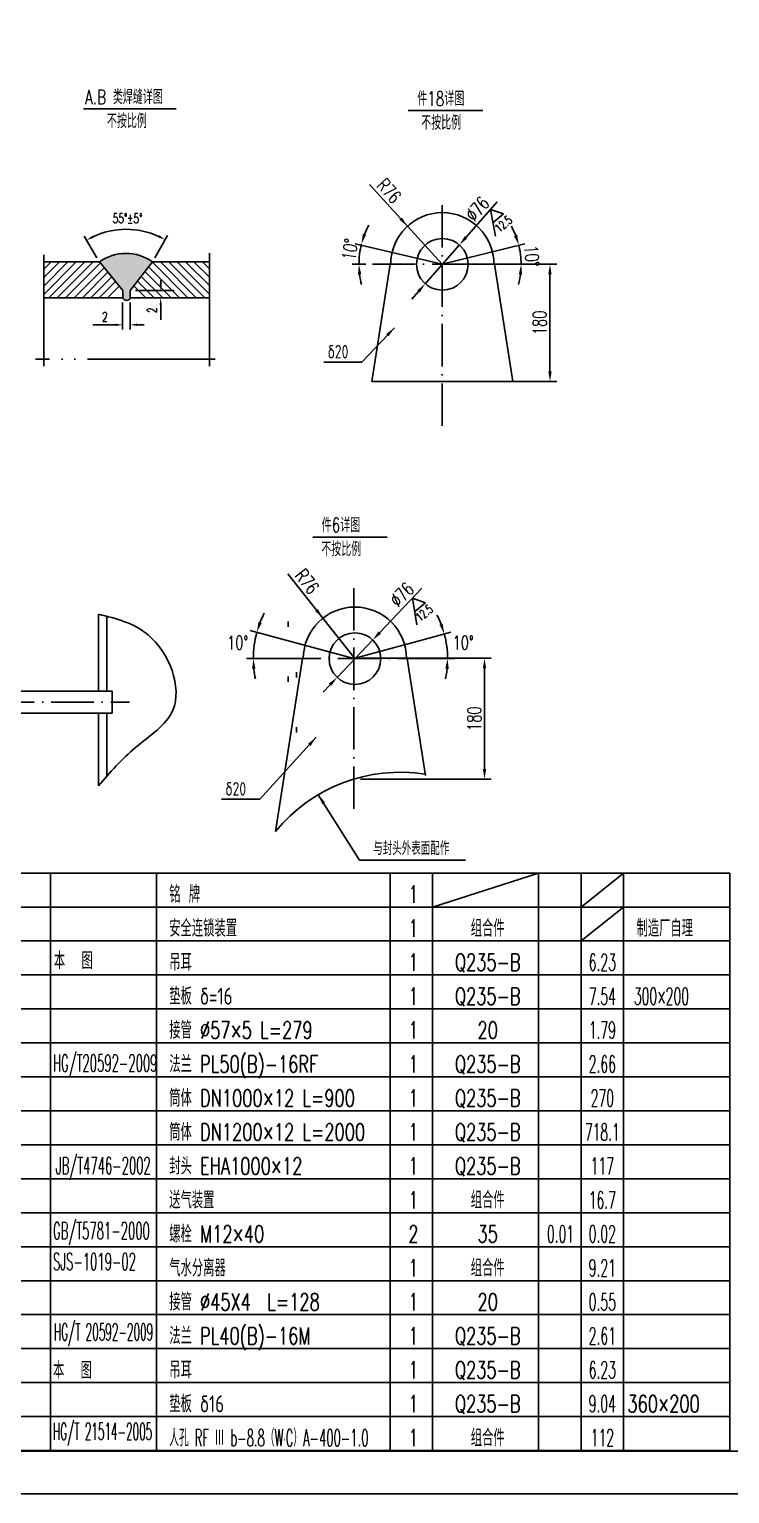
# Model space of a CAD drawing. Extents: x -763 to 9737, y -3901 to 3524.
# Drawn here: x 5300 to 7362, y -3901 to 410 of the extents above; entities that cross this region are included whole.
import ezdxf
from ezdxf.enums import TextEntityAlignment as Align

# ---------------------------------------------------------------- set-up
doc = ezdxf.new("R2010")
doc.units = 0
doc.header["$LTSCALE"] = 12.5
for name, pattern in [('DASHDOT-M', [36, 30, -3, 0, -3]), ('DASHDOT-S', [14, 10, -2, 0, -2]), ('DIVIDE-M', [39, 30, -3, 0, -3, 0, -3])]:
    doc.linetypes.add(name, pattern=pattern)
doc.layers.get('0').update_dxf_attribs({"linetype": 'CONTINUOUS'})
for name, color, linetype in [('CDR_DEFSET', 7, 'CONTINUOUS'), ('CDR_DIM', 7, 'CONTINUOUS'), ('CDR_DWG1', 4, 'CONTINUOUS'), ('CDR_DWG3', 1, 'DASHDOT-M'), ('CDR_TEXT', 7, 'CONTINUOUS')]:
    doc.layers.add(name, color=color, linetype=linetype)
doc.styles.add('HZ', font='ROMANS.shx', dxfattribs={"width": 0.7, "height": 50, "bigfont": 'HZ.shx'})
doc.dimstyles.get("Standard").update_dxf_attribs({"dimtxt": 2, "dimasz": 3, "dimexe": 2, "dimexo": 2, "dimtad": 1, "dimdec": 4, "dimrnd": 1, "dimtxsty": 'STANDARD', "dimcen": 2.5, "dimazin": 3, "dimtfac": 1, "dimtdec": 4, "dimtmove": 0, "dimatfit": 3, "dimtolj": 1, "dimtzin": 0})

# ---------------------------------------------------------------- blocks, each defined once
blk = doc.blocks.new('MLF')
for p, q in [((180, 8), (0, 8)), ((145, 8), (145, 0))]:
    blk.add_line(p, q)
at = {"color": 4}
for p, q in [((0, 8), (0, 0)), ((20, 8), (20, 0)), ((45, 8), (45, 0)), ((100, 8), (100, 0)), ((110, 8), (110, 0)), ((135, 8), (135, 0)), ((155, 8), (155, 0)), ((180, 8), (180, 0))]:
    blk.add_line(p, q, dxfattribs=at)

msp = doc.modelspace()

# ---------------------------------------------------------------- hatches: boundary and pattern name
at = {"layer": 'CDR_DWG1'}
msp.add_hatch(color=0, dxfattribs=at).paths.add_polyline_path([(5506.2, -275.2), (5575.5, -359.5), (5575.5, -381, 0.705271), (5597.2, -381), (5596.5, -381), (5596.5, -359.5), (5662.7, -275.2, 0.319)])

# ---------------------------------------------------------------- linework, layer by layer
at = {"color": 7, "linetype": 'CONTINUOUS'}
for p, q in [((5459.8, 174.9), (5732.1, 174.9)), ((6415.7, 170.1), (6635.2, 170.1)), ((5461.3, -199.2), (5499.1, -263.1)), ((5707.3, -197.8), (5669.7, -263.1)), ((5686.7, -350.2), (5686.7, -329.2)), ((5612.8, -359.8), (5726.5, -359.8)), ((5574.8, -395), (5574.8, -474.5)), ((5596.5, -395), (5596.5, -474.5)), ((5686.7, -402), (5686.7, -445.3)), ((5553.8, -460.5), (5486.5, -460.5)), ((5617.5, -460.5), (5638.5, -460.5)), ((6134.3, -1085.2), (6353.9, -1085.2))]:
    msp.add_line(p, q, dxfattribs=at)
at = {"color": 3, "linetype": 'DIVIDE-M'}
for p, q in [((5342.7, -254.1), (5342.7, -582.1)), ((5830, -250), (5830, -582.2)), ((5846.7, -561.4), (5317.8, -561.4))]:
    msp.add_line(p, q, dxfattribs=at)
at = {"color": 4, "linetype": 'CONTINUOUS'}
for p, q in [((5342.7, -275.2), (5506.2, -275.2)), ((5575.5, -359.5), (5506.2, -275.2)), ((5596.5, -359.5), (5662.7, -275.2)), ((5662.7, -275.2), (5830, -275.2)), ((5342.7, -381), (5575.5, -381)), ((5575.5, -381), (5575.5, -359.5)), ((5575.5, -381), (5575.6, -381)), ((5596.5, -381), (5596.5, -359.5)), ((5596.5, -381), (5830, -381))]:
    msp.add_line(p, q, dxfattribs=at)
at = {"color": 0, "linetype": 'CONTINUOUS'}
for p, q in [((5342.7, -371), (5438.4, -275.2)), ((5342.7, -346.2), (5413.7, -275.2)), ((5342.7, -321.5), (5388.9, -275.2)), ((5342.7, -296.7), (5364.2, -275.2)), ((5357.3, -381), (5463.2, -275.2)), ((5382.1, -381), (5487.9, -275.2)), ((5406.8, -381), (5508, -279.9)), ((5431.6, -381), (5520.3, -292.3)), ((5742.1, -381), (5651.1, -290)), ((5766.9, -381), (5662.3, -276.5)), ((5791.6, -381), (5685.8, -275.2)), ((5816.4, -381), (5710.5, -275.2)), ((5830, -369.9), (5735.3, -275.2)), ((5830, -345.2), (5760, -275.2)), ((5830, -320.4), (5784.8, -275.2)), ((5830, -295.7), (5809.5, -275.2)), ((5456.3, -381), (5531.5, -305.9)), ((5481.1, -381), (5542.6, -319.5)), ((5505.8, -381), (5553.8, -333.1)), ((5667.9, -381), (5618.5, -331.6)), ((5692.6, -381), (5629.3, -317.8)), ((5717.4, -381), (5640.2, -303.9)), ((5530.6, -381), (5565, -346.7)), ((5643.1, -381), (5607.6, -345.5))]:
    msp.add_line(p, q, dxfattribs=at)
msp.add_line((5112, -3774.3), (7362, -3774.3))
at = {"color": 7, "linetype": 'CONTINUOUS'}
msp.add_arc((5585.5, -409.4), 230.1, 65.3024, 115.3441, dxfattribs=at)
msp.add_spline([(5504, -1312.5), (5649.7, -1373.1), (5722.4, -1595.1), (5613.3, -1704.1), (5504, -1817.2)], degree=3)
for points in [[(5488.7, -204.5), (5485.4, -198.3), (5468.5, -211.3)], [(5680, -203.4), (5683.2, -197.2), (5700.3, -210)], [(5690.2, -338.4), (5683.2, -338.4), (5686.7, -359.4)], [(5690.2, -402), (5683.2, -402), (5686.7, -381)], [(5553.8, -464), (5553.8, -457), (5574.8, -460.5)], [(5617.5, -464), (5617.5, -457), (5596.5, -460.5)]]:
    msp.add_solid(points, dxfattribs=at)
at = {"layer": 'CDR_DEFSET'}
for p, q in [((6062.5, -1333.6), (6062.5, -1349.6)), ((6062.5, -1333.6), (6062.5, -1337.1)), ((6062.5, -1495.6), (6062.5, -1511.6)), ((6086.2, -1498.6), (6086.2, -1482.6)), ((6086.2, -1660.6), (6086.2, -1644.6)), ((6086.2, -1660.6), (6086.2, -1657.1))]:
    msp.add_line(p, q, dxfattribs=at)
at = {"layer": 'CDR_DIM'}
for p, q in [((6695.6, -134), (6657.9, -120.6)), ((6657.9, -120.6), (6672.4, -199.3)), ((6665.1, -159.9), (6695.6, -134)), ((6515.9, -282.3), (6259.8, -222.5)), ((6515.9, -282.3), (6759, -221.7)), ((6290.6, -282.3), (6250.5, -282.3)), ((6535.9, -282.3), (6852.8, -282.3)), ((6689.7, -282.3), (6767.9, -282.3)), ((6832.8, -312.3), (6832.8, -597.1)), ((6535.9, -627.1), (6852.8, -627.1)), ((6465.9, -1279.2), (6428.5, -1264.9)), ((6428.5, -1264.9), (6441.1, -1343.9)), ((6434.8, -1304.4), (6465.9, -1279.2)), ((6279.7, -1442), (6660.1, -1442)), ((6640.1, -1472), (6640.1, -1767.8)), ((6275.4, -1797.8), (6660.1, -1797.8)), ((6487, -2174.3), (6799.5, -2074.3)), ((6924.5, -2174.3), (7049.5, -2074.3)), ((6924.5, -2274.3), (7049.5, -2174.3))]:
    msp.add_line(p, q, dxfattribs=at)
msp.add_lwpolyline([(-763, -3901.4), (-763, 3523.6), (9737, 3523.6), (9737, -3901.4)], close=True, dxfattribs=at)
at = {"layer": 'CDR_DIM', "color": 4}
msp.add_lwpolyline([(-450.5, -3776.4), (-450.5, 3398.6), (9612, 3398.6), (9612, -3776.4)], close=True, dxfattribs=at)
at = {"layer": 'CDR_DIM'}
for radius, start, end in [(245.4, 151.9813, 158.9889), (232, 21.4173, 28.831), (245.4, 165.9965, 180), (232, 0, 14.0035), (245.4, 187.0076, 194.0152), (232, 345.1725, 352.5862)]:
    msp.add_arc((6515.9, -282.3), radius, start, end, dxfattribs=at)
for points in [[(6291.5, -195.8), (6282, -192.8), (6277.7, -222.9)], [(6736.6, -196.1), (6727.1, -199.1), (6741, -226.2)], [(6267.3, -312.6), (6277.3, -312), (6270.5, -282.3)], [(6741, -311.9), (6751, -312.6), (6747.9, -282.3)], [(6827.8, -312.3), (6837.8, -312.3), (6832.8, -282.3)], [(6827.8, -597.1), (6837.8, -597.1), (6832.8, -627.1)], [(6635.1, -1472), (6645.1, -1472), (6640.1, -1442)], [(6635.1, -1767.8), (6645.1, -1767.8), (6640.1, -1797.8)]]:
    msp.add_solid(points, dxfattribs=at)
at = {"layer": 'CDR_DWG1', "color": 0}
for p, q in [((6301.3, -47.2), (6413.4, -170.1)), ((6677.3, -98.4), (6585.8, -202.7)), ((6515.9, -282.3), (6413.4, -170.1)), ((6465.8, -339.4), (6566, -225.2)), ((6446, -362), (6426.2, -384.5))]:
    msp.add_line(p, q, dxfattribs=at)
at = {"layer": 'CDR_DWG1'}
for p, q in [((6362, -282.3), (6308.1, -627.1)), ((6669.7, -282.3), (6723.7, -627.1)), ((6308.1, -627.1), (6723.7, -627.1)), ((5504, -1312.5), (5504, -1539.2)), ((5528, -1318.5), (5528, -1539.2)), ((6104.7, -1443.2), (6025.1, -1951.8)), ((6412.4, -1443.2), (6466.3, -1787.2)), ((5189.4, -1539.2), (5543.6, -1539.2)), ((5543.6, -1539.2), (5543.6, -1603.2)), ((5189.4, -1603.2), (5543.6, -1603.2)), ((5504, -1603.2), (5504, -1817.2)), ((5528, -1603.2), (5528, -1789.5))]:
    msp.add_line(p, q, dxfattribs=at)
for centre in [(6515.9, -282.3), (6258.6, -1443.2)]:
    msp.add_circle(centre, 76, dxfattribs=at)
for centre, radius, start, end in [((6515.9, -282.3), 152, 0, 180), ((6258.6, -1443.2), 152, 0, 180), ((6392.2, -2251.4), 473.8, 81.0776, 140.7757)]:
    msp.add_arc(centre, radius, start, end, dxfattribs=at)
at = {"layer": 'CDR_DWG1', "color": 0}
for centre, radius, start, end in [((5584.5, -385.4), 135.1, 54.6147, 125.3853), ((5586.4, -377.2), 11.5, 199.487, 340.2639)]:
    msp.add_arc(centre, radius, start, end, dxfattribs=at)
for points in [[(6396.9, -144.5), (6389.5, -151.3), (6413.4, -170.1)], [(6582.1, -199.4), (6589.6, -206), (6566, -225.2)], [(6442.2, -358.7), (6449.7, -365.3), (6465.8, -339.4)]]:
    msp.add_solid(points, dxfattribs=at)
at = {"layer": 'CDR_DWG3', "linetype": 'DASHDOT-S'}
for p, q in [((6515.9, -758), (6515.9, -107.8)), ((6310.6, -282.3), (6669.7, -282.3)), ((6255.4, -1235.4), (6255.4, -1896.4)), ((6033.3, -1443.2), (6446.9, -1443.2)), ((5189.4, -1571.2), (5595.1, -1571.2))]:
    msp.add_line(p, q, dxfattribs=at)
at = {"layer": 'CDR_DWG3', "color": 0, "linetype": 'CONTINUOUS'}
for p, q in [((6061.4, -1193.3), (6164.4, -1323.9)), ((6456, -1236.1), (6331.7, -1366.5)), ((6258.6, -1443.2), (6164.4, -1323.9)), ((6018.7, -1378.6), (5950.6, -1360)), ((6255.4, -1443.2), (6018.7, -1378.6)), ((6472.8, -1383.9), (6541, -1365.3)), ((6206.1, -1498.2), (6311, -1388.2)), ((6255.4, -1443.2), (6472.8, -1383.9)), ((6033.3, -1443.2), (5939.5, -1443.2)), ((6446.9, -1443.2), (6551.5, -1443.2)), ((6185.4, -1519.9), (6164.7, -1541.6))]:
    msp.add_line(p, q, dxfattribs=at)
for radius, start, end in [(295.9, 153.1183, 158.9292), (276.1, 21.4895, 27.719), (295.9, 164.74, 180), (276.1, 0, 15.26), (295.9, 185.8108, 191.6217), (276.1, 347.541, 353.7705)]:
    msp.add_arc((6255.4, -1443.2), radius, start, end, dxfattribs=at)
for points in [[(5984, -1338.4), (5974.5, -1335.2), (5969.9, -1365.3)], [(6149.8, -1297.2), (6141.9, -1303.4), (6164.4, -1323.9)], [(6328.1, -1363), (6335.3, -1369.9), (6311, -1388.2)], [(6517, -1340.5), (6507.5, -1343.6), (6521.7, -1370.5)], [(5956, -1473.4), (5966, -1472.9), (5959.5, -1443.2)], [(6524.8, -1472.9), (6534.8, -1473.4), (6531.5, -1443.2)], [(6181.8, -1516.5), (6189.1, -1523.4), (6206.1, -1498.2)]]:
    msp.add_solid(points, dxfattribs=at)

# ---------------------------------------------------------------- block references
at = {"xscale": 12.5, "yscale": 12.5, "zscale": 12.5}
for p in [(5112, -2174.3), (5112, -2274.3), (5112, -2374.3), (5112, -2474.3), (5112, -2574.3), (5112, -2674.3), (5112, -2774.3), (5112, -2874.3), (5112, -2974.3), (5112, -3074.3), (5112, -3174.3), (5112, -3274.3), (5112, -3374.3), (5112, -3474.3), (5112, -3574.3), (5112, -3674.3), (5112, -3774.3)]:
    msp.add_blockref('MLF', p, dxfattribs=at)

# ---------------------------------------------------------------- texts
at = {"color": 7, "linetype": 'CONTINUOUS', "style": 'HZ', "width": 0.7}
for s, height, p in [(' A.B 类焊缝详图', 42, (5443.9, 189.1)), ('件18详图', 42, (6442.1, 184.2)), ('不按比例', 42, (5528.6, 118.5)), ('不按比例', 42, (6453.7, 113.7)), ('55%%d', 28, (5545.2, -160.8)), ('%%p5%%d', 28, (5587.9, -161.1)), ('2', 28, (5513.9, -450.8)), ('件6详图', 42, (6160.8, -1071)), ('不按比例', 42, (6159.5, -1141.6))]:
    msp.add_text(s, height=height, dxfattribs=at).set_placement(p)
msp.add_text('2', height=28, rotation=90, dxfattribs=at).set_placement((5675.3, -425.7))
at = {"layer": 'CDR_DIM', "style": 'HZ', "width": 0.7}
for rotation, p in [(40.4364, (6704.2, -173.4)), (39.0786, (6470.6, -1318.7))]:
    msp.add_text('12.5', height=25, rotation=rotation, dxfattribs=at).set_placement(p, align=Align.CENTER)
at = {"layer": 'CDR_DIM', "char_height": 40, "attachment_point": 5, "style": 'HZ'}
for s, insert, rotation in [('\\A1;10°', (6244, -238.5), 80.8536), ('\\A1;10°', (6779.6, -257.9), 274.2853), ('\\A1;180', (6802.8, -454.7), 90), ('\\A1;180', (6610.1, -1619.9), 90)]:
    msp.add_mtext(s, dxfattribs=dict(at, insert=insert, rotation=rotation))
at = {"layer": 'CDR_DIM', "insert": (6239.4, -539.6), "char_height": 40, "attachment_point": 6, "style": 'HZ'}
msp.add_mtext('\\A1;δ20', dxfattribs=at)
at = {"layer": 'CDR_DWG1', "color": 0, "char_height": 40, "attachment_point": 5, "style": 'HZ'}
for s, insert, rotation in [('R76', (6359.3, -66.2), 312), ('∅76', (6618.9, -119.5), 49)]:
    msp.add_mtext(s, dxfattribs=dict(at, insert=insert, rotation=rotation))
at = {"layer": 'CDR_DWG3', "color": 0, "linetype": 'CONTINUOUS', "char_height": 40, "attachment_point": 5, "style": 'HZ'}
for s, insert, rotation in [('R76', (6117.9, -1216.4), 308), ('∅76', (6396.8, -1254.7), 46)]:
    msp.add_mtext(s, dxfattribs=dict(at, insert=insert, rotation=rotation))
at = {"layer": 'CDR_DWG3', "color": 0, "linetype": 'CONTINUOUS', "char_height": 40, "style": 'HZ'}
for s, insert, attachment_point in [('\\A1;10°', (5913.5, -1396.3), 5), ('\\A1;10°', (6577.4, -1395.8), 5), ('\\A1;δ20', (5938.3, -1826.7), 6), ('\\A1;与封头外表面配作', (6312.5, -2001.5), 4)]:
    msp.add_mtext(s, dxfattribs=dict(at, insert=insert, attachment_point=attachment_point))
at = {"layer": 'CDR_TEXT', "style": 'HZ'}
for s, width, p in [('铭 牌', 0.7, (5712, -2161.8)), ('安全连锁装置', 0.7, (5712, -2261.8)), ('本  图', 0.7, (5372.4, -2357)), ('吊耳', 0.7, (5712, -2361.8)), ('垫板 δ=16', 0.7, (5712, -2461.8)), ('接管 %%c57×5 L=279', 0.7, (5712, -2561.8)), ('HG/T20592-2009', 0.5, (5369.7, -2658.8)), ('法兰 PL50(B)-16RF', 0.7, (5712, -2661.8)), ('筒体 DN1000×12 L=900', 0.7, (5712, -2761.8)), ('筒体 DN1200×12 L=2000', 0.7, (5712, -2861.8)), ('JB/T4746-2002', 0.5, (5377.9, -2960.3)), ('封头 EHA1000×12', 0.7, (5712, -2961.8)), ('送气装置', 0.7, (5712, -3061.8)), ('GB/T5781-2000', 0.5, (5369.7, -3152.3)), ('螺栓 M12×40', 0.7, (5712, -3161.8)), ('SJS-1019-02', 0.5, (5369.7, -3243.1)), ('气水分离器', 0.7, (5712, -3261.8)), ('接管 %%c45X4  L=128', 0.7, (5712, -3361.8)), ('HG/T 20592-2009', 0.45, (5372.4, -3450.3)), ('法兰 PL40(B)-16M', 0.7, (5712, -3461.8)), ('本  图', 0.7, (5369.7, -3563)), ('吊耳', 0.7, (5712, -3561.8)), ('垫板 δ16', 0.7, (5712, -3661.8)), ('360×200', 0.7, (7060.9, -3661.8)), ('HG/T 21514-2005', 0.45, (5369.7, -3743.2)), ('人孔 RF Ⅲ b-8.8（W·C）A-400-1.0', 0.5, (5712, -3761.8))]:
    msp.add_text(s, height=50, dxfattribs=dict(at, width=width)).set_placement(p)
for s, width, p in [('1', 0.7, (6430.8, -2161.8)), ('1', 0.7, (6430.8, -2261.8)), ('组合件', 0.7, (6649.5, -2261.8)), ('制造厂自理', 0.7, (7170.8, -2261.8)), ('1', 0.7, (6430.8, -2361.8)), ('Q235-B', 0.7, (6649.5, -2361.8)), ('6.23', 0.533333, (6987, -2361.8)), ('1', 0.7, (6430.8, -2461.8)), ('Q235-B', 0.7, (6649.5, -2461.8)), ('7.54', 0.533333, (6987, -2461.8)), ('300×200', 0.533333, (7161, -2461.8)), ('1', 0.7, (6430.8, -2561.8)), ('20', 0.7, (6649.5, -2561.8)), ('1.79', 0.533333, (6987, -2561.8)), ('1', 0.7, (6430.8, -2661.8)), ('Q235-B', 0.7, (6649.5, -2661.8)), ('2.66', 0.533333, (6987, -2661.8)), ('1', 0.7, (6430.8, -2761.8)), ('Q235-B', 0.7, (6649.5, -2761.8)), ('270', 0.533333, (6987, -2761.8)), ('1', 0.7, (6430.8, -2861.8)), ('Q235-B', 0.7, (6649.5, -2861.8)), ('718.1', 0.533333, (6987, -2861.8)), ('1', 0.7, (6430.8, -2961.8)), ('Q235-B', 0.7, (6649.5, -2961.8)), ('117', 0.533333, (6987, -2961.8)), ('1', 0.7, (6430.8, -3061.8)), ('组合件', 0.7, (6649.5, -3061.8)), ('16.7', 0.533333, (6987, -3061.8)), ('2', 0.7, (6430.8, -3161.8)), ('35', 0.7, (6649.5, -3161.8)), ('0.01', 0.533333, (6864, -3161.8)), ('0.02', 0.533333, (6987, -3161.8)), ('1', 0.7, (6430.8, -3261.8)), ('组合件', 0.7, (6649.5, -3261.8)), ('9.21', 0.533333, (6987, -3261.8)), ('1', 0.7, (6430.8, -3361.8)), ('20', 0.7, (6649.5, -3361.8)), ('0.55', 0.533333, (6987, -3361.8)), ('1', 0.7, (6430.8, -3461.8)), ('Q235-B', 0.7, (6649.5, -3461.8)), ('2.61', 0.533333, (6987, -3461.8)), ('1', 0.7, (6430.8, -3561.8)), ('Q235-B', 0.7, (6649.5, -3561.8)), ('6.23', 0.533333, (6987, -3561.8)), ('1', 0.7, (6430.8, -3661.8)), ('Q235-B', 0.7, (6649.5, -3661.8)), ('9.04', 0.533333, (6987, -3661.8)), ('组合件', 0.7, (6649.5, -3761.8)), ('1', 0.7, (6430.8, -3761.8)), ('112', 0.533333, (6987, -3761.8))]:
    msp.add_text(s, height=50, dxfattribs=dict(at, width=width)).set_placement(p, align=Align.CENTER)

# ---------------------------------------------------------------- leaders
at = {"layer": 'CDR_DIM', "annotation_type": 0, "has_hookline": 1, "hookline_direction": 1, "text_width": 72.8}
msp.add_leader([(6374.8, -469), (6279.4, -570.2), (6249.4, -570.2)], dimstyle='STANDARD', override={"dimscale": 10, "dimtxt": 3.5, "dimgap": 1, "dimtxsty": 'HZ'}, dxfattribs=at)
at = {"layer": 'CDR_DWG3', "color": 0, "linetype": 'CONTINUOUS', "annotation_type": 0, "has_hookline": 1}
for points, hookline_direction, text_width in [([(6144.6, -1674.6), (5978.3, -1857.3), (5948.3, -1857.3)], 1, 72.8), ([(6150.7, -1843.7), (6272.5, -2036.4), (6302.5, -2036.4)], 0, 271.3)]:
    msp.add_leader(points, dimstyle='STANDARD', override={"dimscale": 10, "dimtxt": 3.5, "dimgap": 1, "dimtxsty": 'HZ'}, dxfattribs=dict(at, hookline_direction=hookline_direction, text_width=text_width))

doc.saveas('drawing.dxf')
